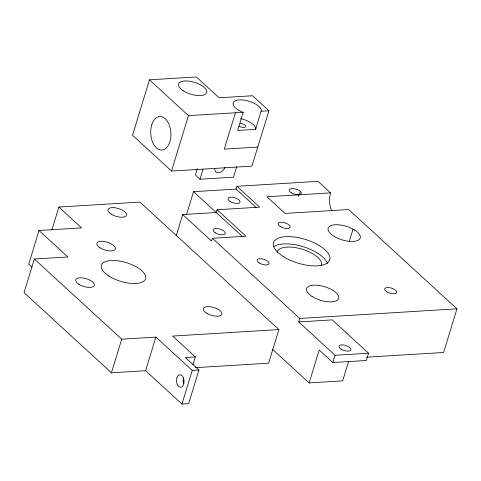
<?xml version="1.0" encoding="UTF-8"?>
<svg xmlns="http://www.w3.org/2000/svg" width="481" height="481" viewBox="0 0 481 481"><rect width="100%" height="100%" fill="white"/><g stroke="black" fill="none" stroke-linecap="round" stroke-linejoin="round"><path stroke-width="0.72" d="M255.639 129.359L261.321 110.203A14.695 6.211 17 0 0 239.237 99.886A14.695 6.211 17 0 0 241.011 111.448L243.188 112.314L237.644 130.459L255.639 129.359L255.772 128.349A14.695 6.211 17 0 0 240.62 118.651M51.888 229.942L58.886 207.052L81.602 227.892L38.985 230.501L28.776 264.111L32.041 267.111M38.985 230.501L67.899 256.962L34.325 259.012L24.05 292.634L111.442 372.805L145.611 370.713L181.956 404.052L188.66 403.643L198.936 370.027L185.305 357.521L195.358 356.908L192.953 364.778M149.465 79.816L132.509 135.263L171.525 171.056L251.93 166.131L268.939 110.738L252.585 95.737L219.083 97.787L196.368 76.948L149.465 79.816L188.48 115.608L243.188 112.314M171.525 171.056L188.48 115.608M111.442 372.805L121.717 339.183L34.325 259.012M176.335 235.371L182.696 214.568L216.197 212.518L242.935 236.983M197.39 168.723L195.454 175.06L200 179.227L233.501 177.176L236.73 166.618M200 179.227L203.012 169.372M145.611 370.713L155.892 337.097L121.717 339.183M186.496 214.634L193.554 191.672L216.197 212.518L217.111 209.746L245.965 236.213L212.392 238.269L211.544 241.035L182.696 214.568M256.114 207.431L236.105 189.069L236.947 186.309L317.995 181.349L330.549 192.863A16.793 10.083 86.5 0 0 331.758 210.858M181.956 404.052L192.238 370.436L155.892 337.097M298.286 196.23L298.719 194.811M299.254 194.925L300.336 191.378M58.886 207.052L139.935 202.098L278.89 329.569L268.608 363.185L195.286 367.676M348.551 361.58L342.652 380.886L309.151 382.936L319.204 350.048L332.834 362.548L366.336 360.497L368.56 353.222L335.059 355.273L298.713 321.933L299.783 318.44L212.392 238.269M349.29 241.348L353.012 229.178M332.834 362.548L335.059 355.273M330.549 192.863L266.889 196.759L285.065 213.426L348.719 209.536L456.95 308.826L443.602 352.483L366.402 357.203M235.437 112.788L224.26 149.122L257.762 147.072M261.183 111.213L268.939 110.738M193.554 191.672L236.105 189.069M217.111 209.746L259.662 207.143L236.947 186.309M299.783 318.44L456.95 308.826M298.713 321.933L332.215 319.883L368.56 353.222M278.89 329.569L172.643 336.069L195.358 356.908M192.238 370.436L198.936 370.027M272.613 349.416L309.151 382.936M277.152 252.453A23.088 9.758 17 0 1 302.134 249.176A23.088 9.758 17 0 1 321.236 265.843M273.881 246.621A29.383 12.416 17 0 1 303.499 246.813A29.383 12.416 17 0 1 327.351 263.402M183.832 383.748A6.295 3.782 86.5 0 1 183.441 377.946M224.946 167.454A6.295 4.275 -47.5 0 1 218.861 172.697A6.295 4.275 -47.5 0 1 214.803 168.999M240.302 123.304A4.197 1.774 17 0 1 245.605 126.701A4.197 1.774 17 0 1 238.979 126.106M354.774 230.146L351.244 228.216A16.793 7.095 17 0 0 327.994 228.986A16.793 7.095 17 0 0 350.805 241.444A16.793 7.095 17 0 0 354.774 230.146M283.062 256.421L278.15 252.693A29.383 12.416 17 0 1 297.102 237.434A29.383 12.416 17 0 1 328.854 261.514A29.383 12.416 17 0 1 283.062 256.421M215.241 232.78A6.295 2.664 17 0 0 225.174 233.664A6.295 2.664 17 0 0 217.22 228.571A6.295 2.664 17 0 0 215.241 232.78M312.043 296.458A16.793 7.095 17 0 0 338.54 298.821A16.793 7.095 17 0 0 317.328 285.245A16.793 7.095 17 0 0 312.043 296.458M230.05 201.419A6.295 2.664 17 0 0 239.989 202.309A6.295 2.664 17 0 0 232.034 197.216A6.295 2.664 17 0 0 230.05 201.419M341.023 349.104A6.295 2.664 17 0 0 350.956 349.988A6.295 2.664 17 0 0 343.001 344.901A6.295 2.664 17 0 0 341.023 349.104M108.971 276.064A23.088 9.758 17 0 0 145.4 279.311A23.088 9.758 17 0 0 116.24 260.642A23.088 9.758 17 0 0 108.971 276.064M291.342 192.791A6.295 2.664 17 0 0 301.274 193.675A6.295 2.664 17 0 0 293.32 188.582A6.295 2.664 17 0 0 291.342 192.791M386.712 291.757A6.295 2.664 17 0 0 396.645 292.64A6.295 2.664 17 0 0 388.69 287.548A6.295 2.664 17 0 0 386.712 291.757M259.127 262.945A6.295 2.664 17 0 0 269.065 263.835A6.295 2.664 17 0 0 261.111 258.742A6.295 2.664 17 0 0 259.127 262.945M280.195 226.491A6.295 2.664 17 0 0 290.133 227.381A6.295 2.664 17 0 0 282.179 222.288A6.295 2.664 17 0 0 280.195 226.491M78.944 284.283A9.656 4.082 17 0 0 94.18 285.642A9.656 4.082 17 0 0 81.986 277.832A9.656 4.082 17 0 0 78.944 284.283M100.012 247.829A9.656 4.082 17 0 0 115.248 249.188A9.656 4.082 17 0 0 103.054 241.378A9.656 4.082 17 0 0 100.012 247.829M111.159 214.129A9.656 4.082 17 0 0 126.389 215.488A9.656 4.082 17 0 0 114.195 207.678A9.656 4.082 17 0 0 111.159 214.129M176.876 377.868A6.295 3.782 86.5 0 0 180.537 387.283A6.295 3.782 86.5 0 0 183.429 377.832A6.295 3.782 86.5 0 0 176.876 377.868M206.529 313.095A9.656 4.082 17 0 0 221.759 314.454A9.656 4.082 17 0 0 209.566 306.644A9.656 4.082 17 0 0 206.529 313.095M151.737 124.946A16.793 10.083 86.5 0 0 161.508 150.054A16.793 10.083 86.5 0 0 169.216 124.844A16.793 10.083 86.5 0 0 151.737 124.946M183.381 90.867A14.695 6.211 17 0 0 206.559 92.935A14.695 6.211 17 0 0 188.005 81.055A14.695 6.211 17 0 0 183.381 90.867"/></g></svg>
